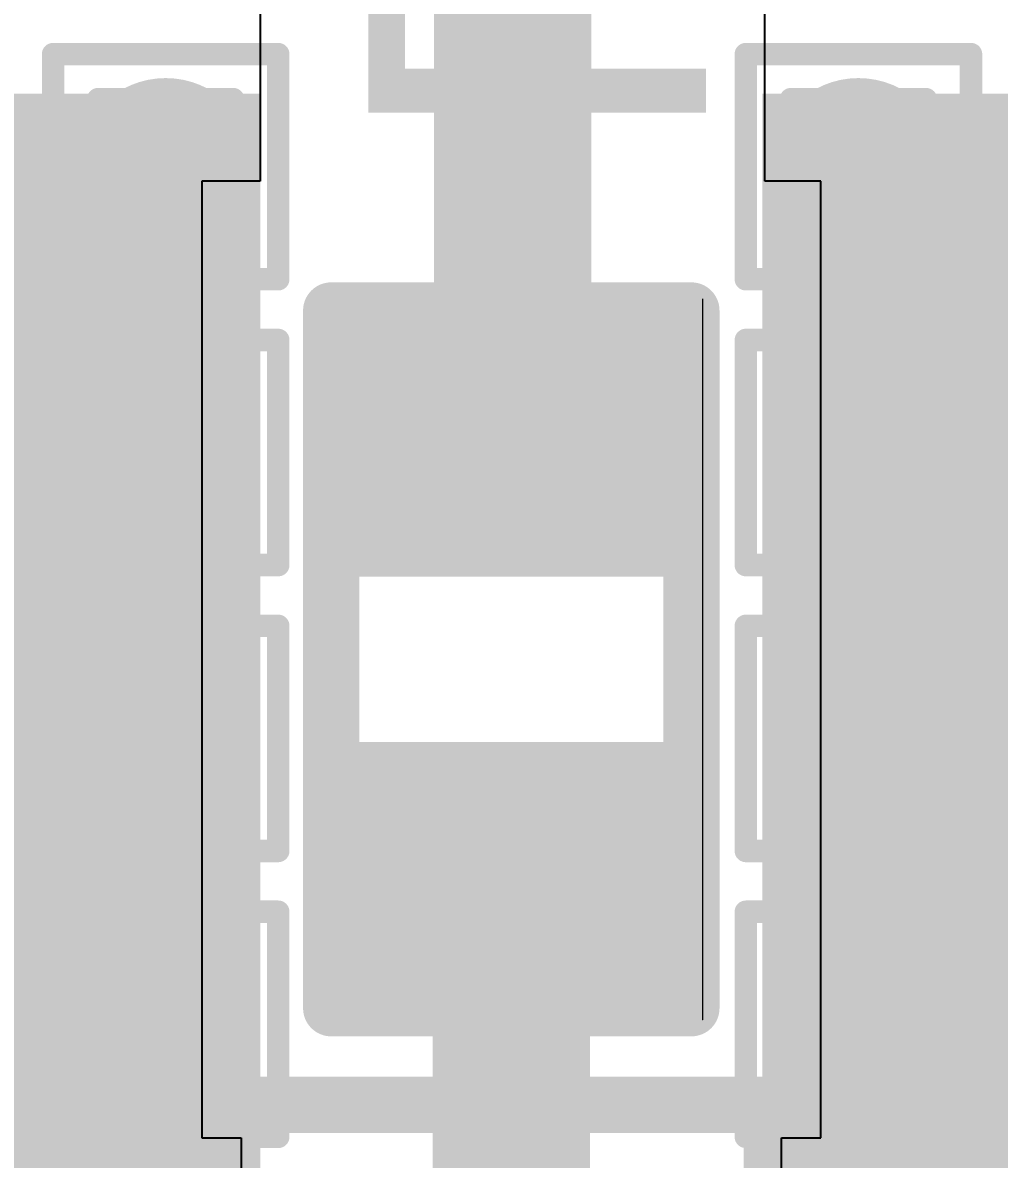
# Model space of a CAD drawing. Header units: inches. Extents: x -18 to 5357, y -8 to 5291.
# Drawn here: x 42.222 to 44.426, y 33.874 to 36.439 of the extents above; entities that cross this region are included whole.
import ezdxf

# ---------------------------------------------------------------- set-up
doc = ezdxf.new("R2010")
doc.units = ezdxf.units.IN
for name, color, linetype in [('Bottom Layer', 5, 'Continuous'), ('Drill Drawing', 1, 'Continuous'), ('Ground', 16, 'Continuous'), ('Power', 76, 'Continuous'), ('Top Layer', 1, 'Continuous'), ('Top Overlay', 2, 'Continuous'), ('Top Paste', 8, 'Continuous'), ('Top Solder', 216, 'Continuous'), ('Via Holes', 16, 'Continuous')]:
    doc.layers.add(name, color=color, linetype=linetype)
doc.styles.add('Arial', font='', dxfattribs={"height": 0.2})
doc.styles.get('Arial').set_extended_font_data('Arial')

# ---------------------------------------------------------------- blocks, each defined once
blk = doc.blocks.new('R___0402_39')
at = {"layer": 'Top Layer'}
for points in [[(-0.6985, -0.3175), (-0.6985, 0.3175), (-0.2413, 0.3175), (-0.2413, -0.3175)], [(0.2413, -0.3175), (0.2413, 0.3175), (0.6985, 0.3175), (0.6985, -0.3175)]]:
    blk.add_hatch(color=1, dxfattribs=at).paths.add_polyline_path(points)
at = {"layer": 'Top Paste'}
for points in [[(-0.6985, -0.3175), (-0.6985, 0.3175), (-0.2413, 0.3175), (-0.2413, -0.3175)], [(0.2413, -0.3175), (0.2413, 0.3175), (0.6985, 0.3175), (0.6985, -0.3175)]]:
    blk.add_hatch(color=8, dxfattribs=at).paths.add_polyline_path(points)
at = {"layer": 'Top Solder'}
for points in [[(-0.7535, -0.3725), (-0.7535, 0.3725), (-0.1863, 0.3725), (-0.1863, -0.3725)], [(0.1863, -0.3725), (0.1863, 0.3725), (0.7535, 0.3725), (0.7535, -0.3725)]]:
    blk.add_hatch(color=216, dxfattribs=at).paths.add_polyline_path(points)
at = {"layer": 'Top Overlay'}
for points in [[(-0.7874, 0.4064, 0.127, 0.127, 0), (0.7874, 0.4064, 0.127, 0.127, 0)], [(-0.7874, 0.4064, 0.127, 0.127, 0), (-0.7874, -0.4064, 0.127, 0.127, 0)], [(0.7874, 0.4064, 0.127, 0.127, 0), (0.7874, -0.4064, 0.127, 0.127, 0)], [(-0.7874, -0.4064, 0.127, 0.127, 0), (0.7874, -0.4064, 0.127, 0.127, 0)], [(-0.8128, -0.4318, 0.00323, 0.00323, 0), (0.8128, -0.4318, 0.00323, 0.00323, 0)]]:
    blk.add_lwpolyline(points, format="xyseb", dxfattribs=at)
for points in [[(-0.8191, 0.4064, 0.0635, 0.0635, 1), (-0.7556, 0.4064, 0.0635, 0.0635, 1)], [(-0.8191, 0.4064, 0.0635, 0.0635, 1), (-0.7556, 0.4064, 0.0635, 0.0635, 1)], [(0.7556, 0.4064, 0.0635, 0.0635, 1), (0.8191, 0.4064, 0.0635, 0.0635, 1)], [(0.7556, 0.4064, 0.0635, 0.0635, 1), (0.8191, 0.4064, 0.0635, 0.0635, 1)], [(-0.8191, -0.4064, 0.0635, 0.0635, 1), (-0.7556, -0.4064, 0.0635, 0.0635, 1)], [(-0.8191, -0.4064, 0.0635, 0.0635, 1), (-0.7556, -0.4064, 0.0635, 0.0635, 1)], [(0.7556, -0.4064, 0.0635, 0.0635, 1), (0.8191, -0.4064, 0.0635, 0.0635, 1)], [(0.7556, -0.4064, 0.0635, 0.0635, 1), (0.8191, -0.4064, 0.0635, 0.0635, 1)], [(-0.8136, -0.4318, 0.00161, 0.00161, 1), (-0.812, -0.4318, 0.00161, 0.00161, 1)], [(0.812, -0.4318, 0.00161, 0.00161, 1), (0.8136, -0.4318, 0.00161, 0.00161, 1)]]:
    blk.add_lwpolyline(points, format="xyseb", close=True, dxfattribs=at)

msp = doc.modelspace()

# ---------------------------------------------------------------- hatches: boundary and pattern name
at = {"layer": 'Bottom Layer'}
h = msp.add_hatch(color=5, dxfattribs=at)
edge = h.paths.add_edge_path()
edge.add_arc((42.545, 36.1137), 0.2, 0, 360)
h = msp.add_hatch(color=5, dxfattribs=at)
edge = h.paths.add_edge_path()
edge.add_arc((44.1084, 36.1137), 0.2, 0, 360)
h = msp.add_hatch(color=5, dxfattribs=at)
edge = h.paths.add_edge_path()
edge.add_arc((42.545, 35.4686), 0.2, 0, 360)
h = msp.add_hatch(color=5, dxfattribs=at)
edge = h.paths.add_edge_path()
edge.add_arc((44.1084, 35.4686), 0.2, 0, 360)
h = msp.add_hatch(color=5, dxfattribs=at)
edge = h.paths.add_edge_path()
edge.add_arc((42.545, 34.8234), 0.2, 0, 360)
h = msp.add_hatch(color=5, dxfattribs=at)
edge = h.paths.add_edge_path()
edge.add_arc((44.1084, 34.8234), 0.2, 0, 360)
h = msp.add_hatch(color=5, dxfattribs=at)
edge = h.paths.add_edge_path()
edge.add_arc((42.545, 34.1782), 0.2, 0, 360)
h = msp.add_hatch(color=5, dxfattribs=at)
edge = h.paths.add_edge_path()
edge.add_arc((44.1084, 34.1782), 0.2, 0, 360)
at = {"layer": 'Ground'}
h = msp.add_hatch(color=16, dxfattribs=at)
edge = h.paths.add_edge_path()
edge.add_arc((42.545, 36.1137), 0.2, 0, 360)
h = msp.add_hatch(color=16, dxfattribs=at)
edge = h.paths.add_edge_path()
edge.add_arc((44.1084, 36.1137), 0.2, 0, 360)
h = msp.add_hatch(color=16, dxfattribs=at)
edge = h.paths.add_edge_path()
edge.add_arc((42.545, 35.4686), 0.2, 0, 360)
h = msp.add_hatch(color=16, dxfattribs=at)
edge = h.paths.add_edge_path()
edge.add_arc((44.1084, 35.4686), 0.2, 0, 360)
h = msp.add_hatch(color=16, dxfattribs=at)
edge = h.paths.add_edge_path()
edge.add_arc((42.545, 34.8234), 0.2, 0, 360)
h = msp.add_hatch(color=16, dxfattribs=at)
edge = h.paths.add_edge_path()
edge.add_arc((44.1084, 34.8234), 0.2, 0, 360)
h = msp.add_hatch(color=16, dxfattribs=at)
edge = h.paths.add_edge_path()
edge.add_arc((42.545, 34.1782), 0.2, 0, 360)
h = msp.add_hatch(color=16, dxfattribs=at)
edge = h.paths.add_edge_path()
edge.add_arc((44.1084, 34.1782), 0.2, 0, 360)
at = {"layer": 'Power'}
h = msp.add_hatch(color=76, dxfattribs=at)
edge = h.paths.add_edge_path()
edge.add_arc((42.545, 36.1137), 0.2, 0, 360)
h = msp.add_hatch(color=76, dxfattribs=at)
edge = h.paths.add_edge_path()
edge.add_arc((44.1084, 36.1137), 0.2, 0, 360)
h = msp.add_hatch(color=76, dxfattribs=at)
edge = h.paths.add_edge_path()
edge.add_arc((42.545, 35.4686), 0.2, 0, 360)
h = msp.add_hatch(color=76, dxfattribs=at)
edge = h.paths.add_edge_path()
edge.add_arc((44.1084, 35.4686), 0.2, 0, 360)
h = msp.add_hatch(color=76, dxfattribs=at)
edge = h.paths.add_edge_path()
edge.add_arc((42.545, 34.8234), 0.2, 0, 360)
h = msp.add_hatch(color=76, dxfattribs=at)
edge = h.paths.add_edge_path()
edge.add_arc((44.1084, 34.8234), 0.2, 0, 360)
h = msp.add_hatch(color=76, dxfattribs=at)
edge = h.paths.add_edge_path()
edge.add_arc((42.545, 34.1782), 0.2, 0, 360)
h = msp.add_hatch(color=76, dxfattribs=at)
edge = h.paths.add_edge_path()
edge.add_arc((44.1084, 34.1782), 0.2, 0, 360)
at = {"layer": 'Top Layer'}
h = msp.add_hatch(color=1, dxfattribs=at)
edge = h.paths.add_edge_path()
edge.add_arc((42.545, 36.1137), 0.2, 0, 360)
h = msp.add_hatch(color=1, dxfattribs=at)
edge = h.paths.add_edge_path()
edge.add_arc((44.1084, 36.1137), 0.2, 0, 360)
for points in [[(41.9798, 32.8744), (42.7584, 32.8744), (42.7584, 36.2785), (41.9798, 36.2785)], [(44.6702, 36.2785), (43.8916, 36.2785), (43.8916, 29.2862), (44.6702, 29.2862)], [(39.0837, 32.6818), (42.7584, 32.6818), (42.7584, 34.2703), (39.0837, 34.2703)]]:
    msp.add_hatch(color=1, dxfattribs=at).paths.add_polyline_path(points)
h = msp.add_hatch(color=1, dxfattribs=at)
edge = h.paths.add_edge_path()
edge.add_arc((42.545, 35.4686), 0.2, 0, 360)
h = msp.add_hatch(color=1, dxfattribs=at)
edge = h.paths.add_edge_path()
edge.add_arc((44.1084, 35.4686), 0.2, 0, 360)
h = msp.add_hatch(color=1, dxfattribs=at)
edge = h.paths.add_edge_path()
edge.add_arc((42.545, 34.8234), 0.2, 0, 360)
h = msp.add_hatch(color=1, dxfattribs=at)
edge = h.paths.add_edge_path()
edge.add_arc((44.1084, 34.8234), 0.2, 0, 360)
h = msp.add_hatch(color=1, dxfattribs=at)
edge = h.paths.add_edge_path()
edge.add_arc((42.545, 34.1782), 0.2, 0, 360)
h = msp.add_hatch(color=1, dxfattribs=at)
edge = h.paths.add_edge_path()
edge.add_arc((44.1084, 34.1782), 0.2, 0, 360)
at = {"layer": 'Via Holes'}
h = msp.add_hatch(color=7, dxfattribs=at)
edge = h.paths.add_edge_path()
edge.add_arc((42.545, 36.1137), 0.1, 0, 360)
h = msp.add_hatch(color=7, dxfattribs=at)
edge = h.paths.add_edge_path()
edge.add_arc((44.1084, 36.1137), 0.1, 0, 360)
h = msp.add_hatch(color=7, dxfattribs=at)
edge = h.paths.add_edge_path()
edge.add_arc((42.545, 35.4686), 0.1, 0, 360)
h = msp.add_hatch(color=7, dxfattribs=at)
edge = h.paths.add_edge_path()
edge.add_arc((44.1084, 35.4686), 0.1, 0, 360)
h = msp.add_hatch(color=7, dxfattribs=at)
edge = h.paths.add_edge_path()
edge.add_arc((42.545, 34.8234), 0.1, 0, 360)
h = msp.add_hatch(color=7, dxfattribs=at)
edge = h.paths.add_edge_path()
edge.add_arc((44.1084, 34.8234), 0.1, 0, 360)
h = msp.add_hatch(color=7, dxfattribs=at)
edge = h.paths.add_edge_path()
edge.add_arc((42.545, 34.1782), 0.1, 0, 360)
h = msp.add_hatch(color=7, dxfattribs=at)
edge = h.paths.add_edge_path()
edge.add_arc((44.1084, 34.1782), 0.1, 0, 360)

# ---------------------------------------------------------------- linework, layer by layer
at = {"layer": 'Drill Drawing'}
for points in [[(42.291, 36.3677, 0.0508, 0.0508, 0), (42.799, 36.3677, 0.0508, 0.0508, 0)], [(42.291, 35.8597, 0.0508, 0.0508, 0), (42.291, 36.3677, 0.0508, 0.0508, 0)], [(42.799, 35.8597, 0.0508, 0.0508, 0), (42.799, 36.3677, 0.0508, 0.0508, 0)], [(43.8544, 36.3677, 0.0508, 0.0508, 0), (44.3624, 36.3677, 0.0508, 0.0508, 0)], [(43.8544, 35.8597, 0.0508, 0.0508, 0), (43.8544, 36.3677, 0.0508, 0.0508, 0)], [(44.3624, 35.8597, 0.0508, 0.0508, 0), (44.3624, 36.3677, 0.0508, 0.0508, 0)], [(42.3926, 36.2661, 0.0508, 0.0508, 0), (42.6974, 36.2661, 0.0508, 0.0508, 0)], [(42.3926, 35.9613, 0.0508, 0.0508, 0), (42.3926, 36.2661, 0.0508, 0.0508, 0)], [(42.6974, 35.9613, 0.0508, 0.0508, 0), (42.6974, 36.2661, 0.0508, 0.0508, 0)], [(43.956, 36.2661, 0.0508, 0.0508, 0), (44.2608, 36.2661, 0.0508, 0.0508, 0)], [(43.956, 35.9613, 0.0508, 0.0508, 0), (43.956, 36.2661, 0.0508, 0.0508, 0)], [(44.2608, 35.9613, 0.0508, 0.0508, 0), (44.2608, 36.2661, 0.0508, 0.0508, 0)], [(42.3926, 35.9613, 0.0508, 0.0508, 0), (42.6974, 35.9613, 0.0508, 0.0508, 0)], [(43.956, 35.9613, 0.0508, 0.0508, 0), (44.2608, 35.9613, 0.0508, 0.0508, 0)], [(42.291, 35.8597, 0.0508, 0.0508, 0), (42.799, 35.8597, 0.0508, 0.0508, 0)], [(43.8544, 35.8597, 0.0508, 0.0508, 0), (44.3624, 35.8597, 0.0508, 0.0508, 0)], [(42.291, 35.7226, 0.0508, 0.0508, 0), (42.799, 35.7226, 0.0508, 0.0508, 0)], [(42.291, 35.2146, 0.0508, 0.0508, 0), (42.291, 35.7226, 0.0508, 0.0508, 0)], [(42.799, 35.2146, 0.0508, 0.0508, 0), (42.799, 35.7226, 0.0508, 0.0508, 0)], [(43.8544, 35.7226, 0.0508, 0.0508, 0), (44.3624, 35.7226, 0.0508, 0.0508, 0)], [(43.8544, 35.2146, 0.0508, 0.0508, 0), (43.8544, 35.7226, 0.0508, 0.0508, 0)], [(44.3624, 35.2146, 0.0508, 0.0508, 0), (44.3624, 35.7226, 0.0508, 0.0508, 0)], [(42.3926, 35.621, 0.0508, 0.0508, 0), (42.6974, 35.621, 0.0508, 0.0508, 0)], [(42.3926, 35.3162, 0.0508, 0.0508, 0), (42.3926, 35.621, 0.0508, 0.0508, 0)], [(42.6974, 35.3162, 0.0508, 0.0508, 0), (42.6974, 35.621, 0.0508, 0.0508, 0)], [(43.956, 35.621, 0.0508, 0.0508, 0), (44.2608, 35.621, 0.0508, 0.0508, 0)], [(43.956, 35.3162, 0.0508, 0.0508, 0), (43.956, 35.621, 0.0508, 0.0508, 0)], [(44.2608, 35.3162, 0.0508, 0.0508, 0), (44.2608, 35.621, 0.0508, 0.0508, 0)], [(42.3926, 35.3162, 0.0508, 0.0508, 0), (42.6974, 35.3162, 0.0508, 0.0508, 0)], [(43.956, 35.3162, 0.0508, 0.0508, 0), (44.2608, 35.3162, 0.0508, 0.0508, 0)], [(42.291, 35.2146, 0.0508, 0.0508, 0), (42.799, 35.2146, 0.0508, 0.0508, 0)], [(43.8544, 35.2146, 0.0508, 0.0508, 0), (44.3624, 35.2146, 0.0508, 0.0508, 0)], [(42.291, 35.0774, 0.0508, 0.0508, 0), (42.799, 35.0774, 0.0508, 0.0508, 0)], [(42.291, 34.5694, 0.0508, 0.0508, 0), (42.291, 35.0774, 0.0508, 0.0508, 0)], [(42.799, 34.5694, 0.0508, 0.0508, 0), (42.799, 35.0774, 0.0508, 0.0508, 0)], [(43.8544, 35.0774, 0.0508, 0.0508, 0), (44.3624, 35.0774, 0.0508, 0.0508, 0)], [(43.8544, 34.5694, 0.0508, 0.0508, 0), (43.8544, 35.0774, 0.0508, 0.0508, 0)], [(44.3624, 34.5694, 0.0508, 0.0508, 0), (44.3624, 35.0774, 0.0508, 0.0508, 0)], [(42.3926, 34.9758, 0.0508, 0.0508, 0), (42.6974, 34.9758, 0.0508, 0.0508, 0)], [(42.3926, 34.671, 0.0508, 0.0508, 0), (42.3926, 34.9758, 0.0508, 0.0508, 0)], [(42.6974, 34.671, 0.0508, 0.0508, 0), (42.6974, 34.9758, 0.0508, 0.0508, 0)], [(43.956, 34.9758, 0.0508, 0.0508, 0), (44.2608, 34.9758, 0.0508, 0.0508, 0)], [(43.956, 34.671, 0.0508, 0.0508, 0), (43.956, 34.9758, 0.0508, 0.0508, 0)], [(44.2608, 34.671, 0.0508, 0.0508, 0), (44.2608, 34.9758, 0.0508, 0.0508, 0)], [(42.3926, 34.671, 0.0508, 0.0508, 0), (42.6974, 34.671, 0.0508, 0.0508, 0)], [(43.956, 34.671, 0.0508, 0.0508, 0), (44.2608, 34.671, 0.0508, 0.0508, 0)], [(42.291, 34.5694, 0.0508, 0.0508, 0), (42.799, 34.5694, 0.0508, 0.0508, 0)], [(43.8544, 34.5694, 0.0508, 0.0508, 0), (44.3624, 34.5694, 0.0508, 0.0508, 0)], [(42.291, 34.4322, 0.0508, 0.0508, 0), (42.799, 34.4322, 0.0508, 0.0508, 0)], [(42.291, 33.9242, 0.0508, 0.0508, 0), (42.291, 34.4322, 0.0508, 0.0508, 0)], [(42.799, 33.9242, 0.0508, 0.0508, 0), (42.799, 34.4322, 0.0508, 0.0508, 0)], [(43.8544, 34.4322, 0.0508, 0.0508, 0), (44.3624, 34.4322, 0.0508, 0.0508, 0)], [(43.8544, 33.9242, 0.0508, 0.0508, 0), (43.8544, 34.4322, 0.0508, 0.0508, 0)], [(44.3624, 33.9242, 0.0508, 0.0508, 0), (44.3624, 34.4322, 0.0508, 0.0508, 0)], [(42.3926, 34.3306, 0.0508, 0.0508, 0), (42.6974, 34.3306, 0.0508, 0.0508, 0)], [(42.3926, 34.0258, 0.0508, 0.0508, 0), (42.3926, 34.3306, 0.0508, 0.0508, 0)], [(42.6974, 34.0258, 0.0508, 0.0508, 0), (42.6974, 34.3306, 0.0508, 0.0508, 0)], [(43.956, 34.3306, 0.0508, 0.0508, 0), (44.2608, 34.3306, 0.0508, 0.0508, 0)], [(43.956, 34.0258, 0.0508, 0.0508, 0), (43.956, 34.3306, 0.0508, 0.0508, 0)], [(44.2608, 34.0258, 0.0508, 0.0508, 0), (44.2608, 34.3306, 0.0508, 0.0508, 0)], [(42.3926, 34.0258, 0.0508, 0.0508, 0), (42.6974, 34.0258, 0.0508, 0.0508, 0)], [(43.956, 34.0258, 0.0508, 0.0508, 0), (44.2608, 34.0258, 0.0508, 0.0508, 0)], [(42.291, 33.9242, 0.0508, 0.0508, 0), (42.799, 33.9242, 0.0508, 0.0508, 0)], [(43.8544, 33.9242, 0.0508, 0.0508, 0), (44.3624, 33.9242, 0.0508, 0.0508, 0)]]:
    msp.add_lwpolyline(points, format="xyseb", dxfattribs=at)
for points in [[(42.2783, 36.3677, 0.0254, 0.0254, 1), (42.3037, 36.3677, 0.0254, 0.0254, 1)], [(42.2783, 36.3677, 0.0254, 0.0254, 1), (42.3037, 36.3677, 0.0254, 0.0254, 1)], [(42.7863, 36.3677, 0.0254, 0.0254, 1), (42.8117, 36.3677, 0.0254, 0.0254, 1)], [(42.7863, 36.3677, 0.0254, 0.0254, 1), (42.8117, 36.3677, 0.0254, 0.0254, 1)], [(43.8417, 36.3677, 0.0254, 0.0254, 1), (43.8671, 36.3677, 0.0254, 0.0254, 1)], [(43.8417, 36.3677, 0.0254, 0.0254, 1), (43.8671, 36.3677, 0.0254, 0.0254, 1)], [(44.3497, 36.3677, 0.0254, 0.0254, 1), (44.3751, 36.3677, 0.0254, 0.0254, 1)], [(44.3497, 36.3677, 0.0254, 0.0254, 1), (44.3751, 36.3677, 0.0254, 0.0254, 1)], [(42.3799, 36.2661, 0.0254, 0.0254, 1), (42.4053, 36.2661, 0.0254, 0.0254, 1)], [(42.3799, 36.2661, 0.0254, 0.0254, 1), (42.4053, 36.2661, 0.0254, 0.0254, 1)], [(42.6847, 36.2661, 0.0254, 0.0254, 1), (42.7101, 36.2661, 0.0254, 0.0254, 1)], [(42.6847, 36.2661, 0.0254, 0.0254, 1), (42.7101, 36.2661, 0.0254, 0.0254, 1)], [(43.9433, 36.2661, 0.0254, 0.0254, 1), (43.9687, 36.2661, 0.0254, 0.0254, 1)], [(43.9433, 36.2661, 0.0254, 0.0254, 1), (43.9687, 36.2661, 0.0254, 0.0254, 1)], [(44.2481, 36.2661, 0.0254, 0.0254, 1), (44.2735, 36.2661, 0.0254, 0.0254, 1)], [(44.2481, 36.2661, 0.0254, 0.0254, 1), (44.2735, 36.2661, 0.0254, 0.0254, 1)], [(42.3799, 35.9613, 0.0254, 0.0254, 1), (42.4053, 35.9613, 0.0254, 0.0254, 1)], [(42.3799, 35.9613, 0.0254, 0.0254, 1), (42.4053, 35.9613, 0.0254, 0.0254, 1)], [(42.6847, 35.9613, 0.0254, 0.0254, 1), (42.7101, 35.9613, 0.0254, 0.0254, 1)], [(42.6847, 35.9613, 0.0254, 0.0254, 1), (42.7101, 35.9613, 0.0254, 0.0254, 1)], [(43.9433, 35.9613, 0.0254, 0.0254, 1), (43.9687, 35.9613, 0.0254, 0.0254, 1)], [(43.9433, 35.9613, 0.0254, 0.0254, 1), (43.9687, 35.9613, 0.0254, 0.0254, 1)], [(44.2481, 35.9613, 0.0254, 0.0254, 1), (44.2735, 35.9613, 0.0254, 0.0254, 1)], [(44.2481, 35.9613, 0.0254, 0.0254, 1), (44.2735, 35.9613, 0.0254, 0.0254, 1)], [(42.2783, 35.8597, 0.0254, 0.0254, 1), (42.3037, 35.8597, 0.0254, 0.0254, 1)], [(42.2783, 35.8597, 0.0254, 0.0254, 1), (42.3037, 35.8597, 0.0254, 0.0254, 1)], [(42.7863, 35.8597, 0.0254, 0.0254, 1), (42.8117, 35.8597, 0.0254, 0.0254, 1)], [(42.7863, 35.8597, 0.0254, 0.0254, 1), (42.8117, 35.8597, 0.0254, 0.0254, 1)], [(43.8417, 35.8597, 0.0254, 0.0254, 1), (43.8671, 35.8597, 0.0254, 0.0254, 1)], [(43.8417, 35.8597, 0.0254, 0.0254, 1), (43.8671, 35.8597, 0.0254, 0.0254, 1)], [(44.3497, 35.8597, 0.0254, 0.0254, 1), (44.3751, 35.8597, 0.0254, 0.0254, 1)], [(44.3497, 35.8597, 0.0254, 0.0254, 1), (44.3751, 35.8597, 0.0254, 0.0254, 1)], [(42.2783, 35.7226, 0.0254, 0.0254, 1), (42.3037, 35.7226, 0.0254, 0.0254, 1)], [(42.2783, 35.7226, 0.0254, 0.0254, 1), (42.3037, 35.7226, 0.0254, 0.0254, 1)], [(42.7863, 35.7226, 0.0254, 0.0254, 1), (42.8117, 35.7226, 0.0254, 0.0254, 1)], [(42.7863, 35.7226, 0.0254, 0.0254, 1), (42.8117, 35.7226, 0.0254, 0.0254, 1)], [(43.8417, 35.7226, 0.0254, 0.0254, 1), (43.8671, 35.7226, 0.0254, 0.0254, 1)], [(43.8417, 35.7226, 0.0254, 0.0254, 1), (43.8671, 35.7226, 0.0254, 0.0254, 1)], [(44.3497, 35.7226, 0.0254, 0.0254, 1), (44.3751, 35.7226, 0.0254, 0.0254, 1)], [(44.3497, 35.7226, 0.0254, 0.0254, 1), (44.3751, 35.7226, 0.0254, 0.0254, 1)], [(42.3799, 35.621, 0.0254, 0.0254, 1), (42.4053, 35.621, 0.0254, 0.0254, 1)], [(42.3799, 35.621, 0.0254, 0.0254, 1), (42.4053, 35.621, 0.0254, 0.0254, 1)], [(42.6847, 35.621, 0.0254, 0.0254, 1), (42.7101, 35.621, 0.0254, 0.0254, 1)], [(42.6847, 35.621, 0.0254, 0.0254, 1), (42.7101, 35.621, 0.0254, 0.0254, 1)], [(43.9433, 35.621, 0.0254, 0.0254, 1), (43.9687, 35.621, 0.0254, 0.0254, 1)], [(43.9433, 35.621, 0.0254, 0.0254, 1), (43.9687, 35.621, 0.0254, 0.0254, 1)], [(44.2481, 35.621, 0.0254, 0.0254, 1), (44.2735, 35.621, 0.0254, 0.0254, 1)], [(44.2481, 35.621, 0.0254, 0.0254, 1), (44.2735, 35.621, 0.0254, 0.0254, 1)], [(42.3799, 35.3162, 0.0254, 0.0254, 1), (42.4053, 35.3162, 0.0254, 0.0254, 1)], [(42.3799, 35.3162, 0.0254, 0.0254, 1), (42.4053, 35.3162, 0.0254, 0.0254, 1)], [(42.6847, 35.3162, 0.0254, 0.0254, 1), (42.7101, 35.3162, 0.0254, 0.0254, 1)], [(42.6847, 35.3162, 0.0254, 0.0254, 1), (42.7101, 35.3162, 0.0254, 0.0254, 1)], [(43.9433, 35.3162, 0.0254, 0.0254, 1), (43.9687, 35.3162, 0.0254, 0.0254, 1)], [(43.9433, 35.3162, 0.0254, 0.0254, 1), (43.9687, 35.3162, 0.0254, 0.0254, 1)], [(44.2481, 35.3162, 0.0254, 0.0254, 1), (44.2735, 35.3162, 0.0254, 0.0254, 1)], [(44.2481, 35.3162, 0.0254, 0.0254, 1), (44.2735, 35.3162, 0.0254, 0.0254, 1)], [(42.2783, 35.2146, 0.0254, 0.0254, 1), (42.3037, 35.2146, 0.0254, 0.0254, 1)], [(42.2783, 35.2146, 0.0254, 0.0254, 1), (42.3037, 35.2146, 0.0254, 0.0254, 1)], [(42.7863, 35.2146, 0.0254, 0.0254, 1), (42.8117, 35.2146, 0.0254, 0.0254, 1)], [(42.7863, 35.2146, 0.0254, 0.0254, 1), (42.8117, 35.2146, 0.0254, 0.0254, 1)], [(43.8417, 35.2146, 0.0254, 0.0254, 1), (43.8671, 35.2146, 0.0254, 0.0254, 1)], [(43.8417, 35.2146, 0.0254, 0.0254, 1), (43.8671, 35.2146, 0.0254, 0.0254, 1)], [(44.3497, 35.2146, 0.0254, 0.0254, 1), (44.3751, 35.2146, 0.0254, 0.0254, 1)], [(44.3497, 35.2146, 0.0254, 0.0254, 1), (44.3751, 35.2146, 0.0254, 0.0254, 1)], [(42.2783, 35.0774, 0.0254, 0.0254, 1), (42.3037, 35.0774, 0.0254, 0.0254, 1)], [(42.2783, 35.0774, 0.0254, 0.0254, 1), (42.3037, 35.0774, 0.0254, 0.0254, 1)], [(42.7863, 35.0774, 0.0254, 0.0254, 1), (42.8117, 35.0774, 0.0254, 0.0254, 1)], [(42.7863, 35.0774, 0.0254, 0.0254, 1), (42.8117, 35.0774, 0.0254, 0.0254, 1)], [(43.8417, 35.0774, 0.0254, 0.0254, 1), (43.8671, 35.0774, 0.0254, 0.0254, 1)], [(43.8417, 35.0774, 0.0254, 0.0254, 1), (43.8671, 35.0774, 0.0254, 0.0254, 1)], [(44.3497, 35.0774, 0.0254, 0.0254, 1), (44.3751, 35.0774, 0.0254, 0.0254, 1)], [(44.3497, 35.0774, 0.0254, 0.0254, 1), (44.3751, 35.0774, 0.0254, 0.0254, 1)], [(42.3799, 34.9758, 0.0254, 0.0254, 1), (42.4053, 34.9758, 0.0254, 0.0254, 1)], [(42.3799, 34.9758, 0.0254, 0.0254, 1), (42.4053, 34.9758, 0.0254, 0.0254, 1)], [(42.6847, 34.9758, 0.0254, 0.0254, 1), (42.7101, 34.9758, 0.0254, 0.0254, 1)], [(42.6847, 34.9758, 0.0254, 0.0254, 1), (42.7101, 34.9758, 0.0254, 0.0254, 1)], [(43.9433, 34.9758, 0.0254, 0.0254, 1), (43.9687, 34.9758, 0.0254, 0.0254, 1)], [(43.9433, 34.9758, 0.0254, 0.0254, 1), (43.9687, 34.9758, 0.0254, 0.0254, 1)], [(44.2481, 34.9758, 0.0254, 0.0254, 1), (44.2735, 34.9758, 0.0254, 0.0254, 1)], [(44.2481, 34.9758, 0.0254, 0.0254, 1), (44.2735, 34.9758, 0.0254, 0.0254, 1)], [(42.3799, 34.671, 0.0254, 0.0254, 1), (42.4053, 34.671, 0.0254, 0.0254, 1)], [(42.3799, 34.671, 0.0254, 0.0254, 1), (42.4053, 34.671, 0.0254, 0.0254, 1)], [(42.6847, 34.671, 0.0254, 0.0254, 1), (42.7101, 34.671, 0.0254, 0.0254, 1)], [(42.6847, 34.671, 0.0254, 0.0254, 1), (42.7101, 34.671, 0.0254, 0.0254, 1)], [(43.9433, 34.671, 0.0254, 0.0254, 1), (43.9687, 34.671, 0.0254, 0.0254, 1)], [(43.9433, 34.671, 0.0254, 0.0254, 1), (43.9687, 34.671, 0.0254, 0.0254, 1)], [(44.2481, 34.671, 0.0254, 0.0254, 1), (44.2735, 34.671, 0.0254, 0.0254, 1)], [(44.2481, 34.671, 0.0254, 0.0254, 1), (44.2735, 34.671, 0.0254, 0.0254, 1)], [(42.2783, 34.5694, 0.0254, 0.0254, 1), (42.3037, 34.5694, 0.0254, 0.0254, 1)], [(42.2783, 34.5694, 0.0254, 0.0254, 1), (42.3037, 34.5694, 0.0254, 0.0254, 1)], [(42.7863, 34.5694, 0.0254, 0.0254, 1), (42.8117, 34.5694, 0.0254, 0.0254, 1)], [(42.7863, 34.5694, 0.0254, 0.0254, 1), (42.8117, 34.5694, 0.0254, 0.0254, 1)], [(43.8417, 34.5694, 0.0254, 0.0254, 1), (43.8671, 34.5694, 0.0254, 0.0254, 1)], [(43.8417, 34.5694, 0.0254, 0.0254, 1), (43.8671, 34.5694, 0.0254, 0.0254, 1)], [(44.3497, 34.5694, 0.0254, 0.0254, 1), (44.3751, 34.5694, 0.0254, 0.0254, 1)], [(44.3497, 34.5694, 0.0254, 0.0254, 1), (44.3751, 34.5694, 0.0254, 0.0254, 1)], [(42.2783, 34.4322, 0.0254, 0.0254, 1), (42.3037, 34.4322, 0.0254, 0.0254, 1)], [(42.2783, 34.4322, 0.0254, 0.0254, 1), (42.3037, 34.4322, 0.0254, 0.0254, 1)], [(42.7863, 34.4322, 0.0254, 0.0254, 1), (42.8117, 34.4322, 0.0254, 0.0254, 1)], [(42.7863, 34.4322, 0.0254, 0.0254, 1), (42.8117, 34.4322, 0.0254, 0.0254, 1)], [(43.8417, 34.4322, 0.0254, 0.0254, 1), (43.8671, 34.4322, 0.0254, 0.0254, 1)], [(43.8417, 34.4322, 0.0254, 0.0254, 1), (43.8671, 34.4322, 0.0254, 0.0254, 1)], [(44.3497, 34.4322, 0.0254, 0.0254, 1), (44.3751, 34.4322, 0.0254, 0.0254, 1)], [(44.3497, 34.4322, 0.0254, 0.0254, 1), (44.3751, 34.4322, 0.0254, 0.0254, 1)], [(42.3799, 34.3306, 0.0254, 0.0254, 1), (42.4053, 34.3306, 0.0254, 0.0254, 1)], [(42.3799, 34.3306, 0.0254, 0.0254, 1), (42.4053, 34.3306, 0.0254, 0.0254, 1)], [(42.6847, 34.3306, 0.0254, 0.0254, 1), (42.7101, 34.3306, 0.0254, 0.0254, 1)], [(42.6847, 34.3306, 0.0254, 0.0254, 1), (42.7101, 34.3306, 0.0254, 0.0254, 1)], [(43.9433, 34.3306, 0.0254, 0.0254, 1), (43.9687, 34.3306, 0.0254, 0.0254, 1)], [(43.9433, 34.3306, 0.0254, 0.0254, 1), (43.9687, 34.3306, 0.0254, 0.0254, 1)], [(44.2481, 34.3306, 0.0254, 0.0254, 1), (44.2735, 34.3306, 0.0254, 0.0254, 1)], [(44.2481, 34.3306, 0.0254, 0.0254, 1), (44.2735, 34.3306, 0.0254, 0.0254, 1)], [(42.3799, 34.0258, 0.0254, 0.0254, 1), (42.4053, 34.0258, 0.0254, 0.0254, 1)], [(42.3799, 34.0258, 0.0254, 0.0254, 1), (42.4053, 34.0258, 0.0254, 0.0254, 1)], [(42.6847, 34.0258, 0.0254, 0.0254, 1), (42.7101, 34.0258, 0.0254, 0.0254, 1)], [(42.6847, 34.0258, 0.0254, 0.0254, 1), (42.7101, 34.0258, 0.0254, 0.0254, 1)], [(43.9433, 34.0258, 0.0254, 0.0254, 1), (43.9687, 34.0258, 0.0254, 0.0254, 1)], [(43.9433, 34.0258, 0.0254, 0.0254, 1), (43.9687, 34.0258, 0.0254, 0.0254, 1)], [(44.2481, 34.0258, 0.0254, 0.0254, 1), (44.2735, 34.0258, 0.0254, 0.0254, 1)], [(44.2481, 34.0258, 0.0254, 0.0254, 1), (44.2735, 34.0258, 0.0254, 0.0254, 1)], [(42.2783, 33.9242, 0.0254, 0.0254, 1), (42.3037, 33.9242, 0.0254, 0.0254, 1)], [(42.2783, 33.9242, 0.0254, 0.0254, 1), (42.3037, 33.9242, 0.0254, 0.0254, 1)], [(42.7863, 33.9242, 0.0254, 0.0254, 1), (42.8117, 33.9242, 0.0254, 0.0254, 1)], [(42.7863, 33.9242, 0.0254, 0.0254, 1), (42.8117, 33.9242, 0.0254, 0.0254, 1)], [(43.8417, 33.9242, 0.0254, 0.0254, 1), (43.8671, 33.9242, 0.0254, 0.0254, 1)], [(43.8417, 33.9242, 0.0254, 0.0254, 1), (43.8671, 33.9242, 0.0254, 0.0254, 1)], [(44.3497, 33.9242, 0.0254, 0.0254, 1), (44.3751, 33.9242, 0.0254, 0.0254, 1)], [(44.3497, 33.9242, 0.0254, 0.0254, 1), (44.3751, 33.9242, 0.0254, 0.0254, 1)]]:
    msp.add_lwpolyline(points, format="xyseb", close=True, dxfattribs=at)
at = {"layer": 'Top Layer'}
for p, q in [((42.7583, 38.336), (42.7583, 36.0813)), ((43.8973, 36.0813), (43.8973, 38.336)), ((42.7583, 36.0813), (42.6265, 36.0813)), ((42.6265, 36.0813), (42.6265, 34.8621)), ((44.0235, 36.0813), (43.8973, 36.0813)), ((44.0235, 34.8621), (44.0235, 36.0813)), ((42.6265, 34.8621), (42.6265, 33.9223)), ((44.0235, 33.9223), (44.0235, 34.8621)), ((42.6265, 33.9223), (42.7154, 33.9223)), ((42.7154, 33.9223), (42.7154, 32.8744)), ((43.9346, 32.6799), (43.9346, 33.9223)), ((43.9346, 33.9223), (44.0235, 33.9223))]:
    msp.add_line(p, q, dxfattribs=at)
for points in [[(43.3278, 35.4745, 0.3551, 0.3551, 0), (43.3278, 40.9871, 0.3551, 0.3551, 0)], [(43.325, 33.3784, 0.3551, 0.3551, 0), (43.325, 34.5319, 0.3551, 0.3551, 0)]]:
    msp.add_lwpolyline(points, format="xyseb", dxfattribs=at)
for points in [[(43.239, 35.4745, 0.1776, 0.1776, 1), (43.4166, 35.4745, 0.1776, 0.1776, 1)], [(43.2362, 34.5319, 0.1776, 0.1776, 1), (43.4138, 34.5319, 0.1776, 0.1776, 1)]]:
    msp.add_lwpolyline(points, format="xyseb", close=True, dxfattribs=at)
at = {"layer": 'Top Overlay'}
for points in [[(41.3485, 33.9965, 0.127, 0.127, 0), (43.9126, 33.9965, 0.127, 0.127, 0)], [(43.9126, 31.4054, 0.127, 0.127, 0), (43.9126, 33.9965, 0.127, 0.127, 0)]]:
    msp.add_lwpolyline(points, format="xyseb", dxfattribs=at)
msp.add_lwpolyline([(43.8808, 33.9965, 0.0635, 0.0635, 1), (43.9443, 33.9965, 0.0635, 0.0635, 1)], format="xyseb", close=True, dxfattribs=at)
msp.add_lwpolyline([(43.8808, 33.9965, 0.0635, 0.0635, 1), (43.9443, 33.9965, 0.0635, 0.0635, 1)], format="xyseb", close=True, dxfattribs=at)

# ---------------------------------------------------------------- block references
at = {"rotation": 90}
msp.add_blockref('R___0402_39', (43.325, 35.0018), dxfattribs=at)

# ---------------------------------------------------------------- texts
at = {"layer": 'Top Overlay', "style": 'Arial'}
msp.add_text('R35', height=0.762, rotation=90, dxfattribs=at).set_placement((43.7647, 36.1487))

doc.saveas('drawing.dxf')
